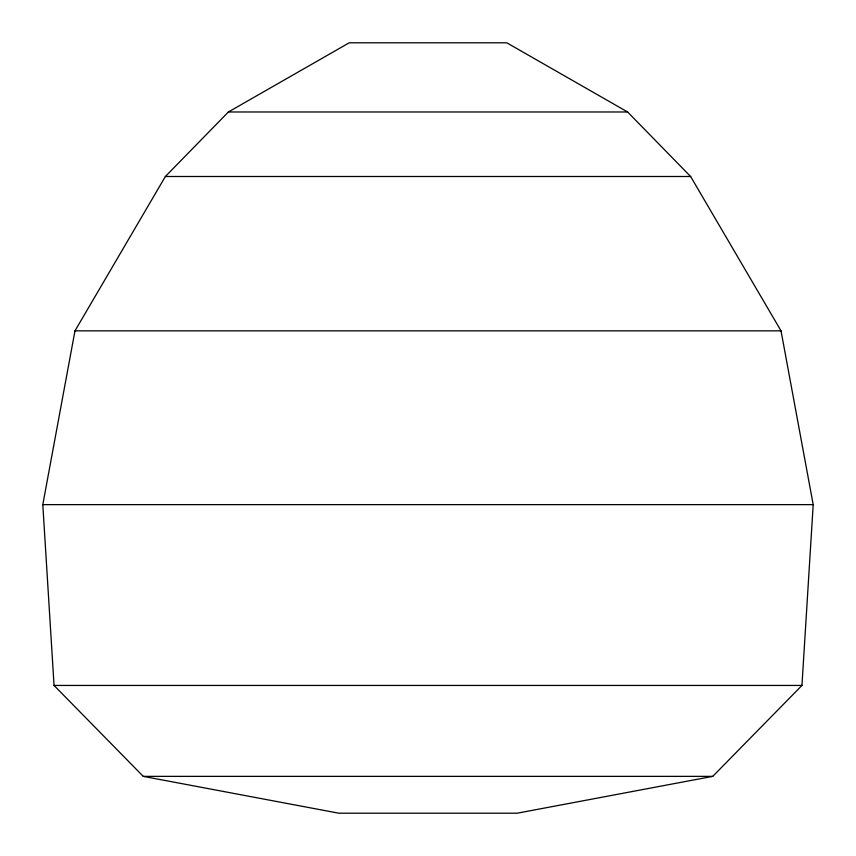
<?xml version="1.0" encoding="UTF-8"?>
<svg xmlns="http://www.w3.org/2000/svg" width="856" height="856" viewBox="0 0 856 856"><rect width="100%" height="100%" fill="white"/><g stroke="black" fill="none" stroke-linecap="round" stroke-linejoin="round"><path stroke-width="1.28" d="M801.954 685.442L813.2 504.633L781.025 330.855L690.621 176.496L627.598 111.976L506.784 42.8L349.216 42.8L228.402 111.976L165.379 176.496L74.975 330.855L42.8 504.633L54.046 685.442L143.252 776.371L338.805 813.2L517.195 813.2L712.748 776.371L801.954 685.442L54.046 685.442M228.402 111.976L627.598 111.976M165.379 176.496L690.621 176.496M74.975 330.855L781.025 330.855M42.8 504.633L813.2 504.633M143.252 776.371L712.748 776.371"/></g></svg>
